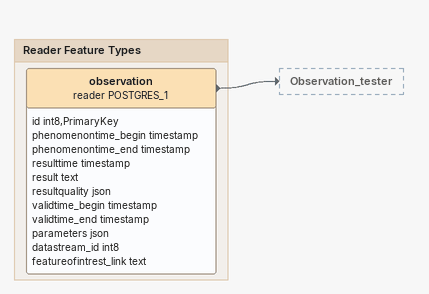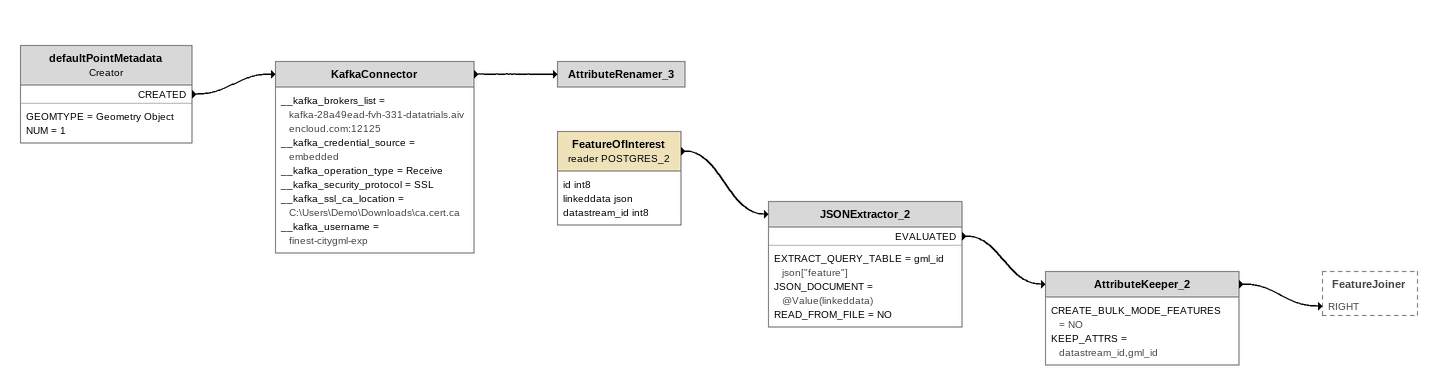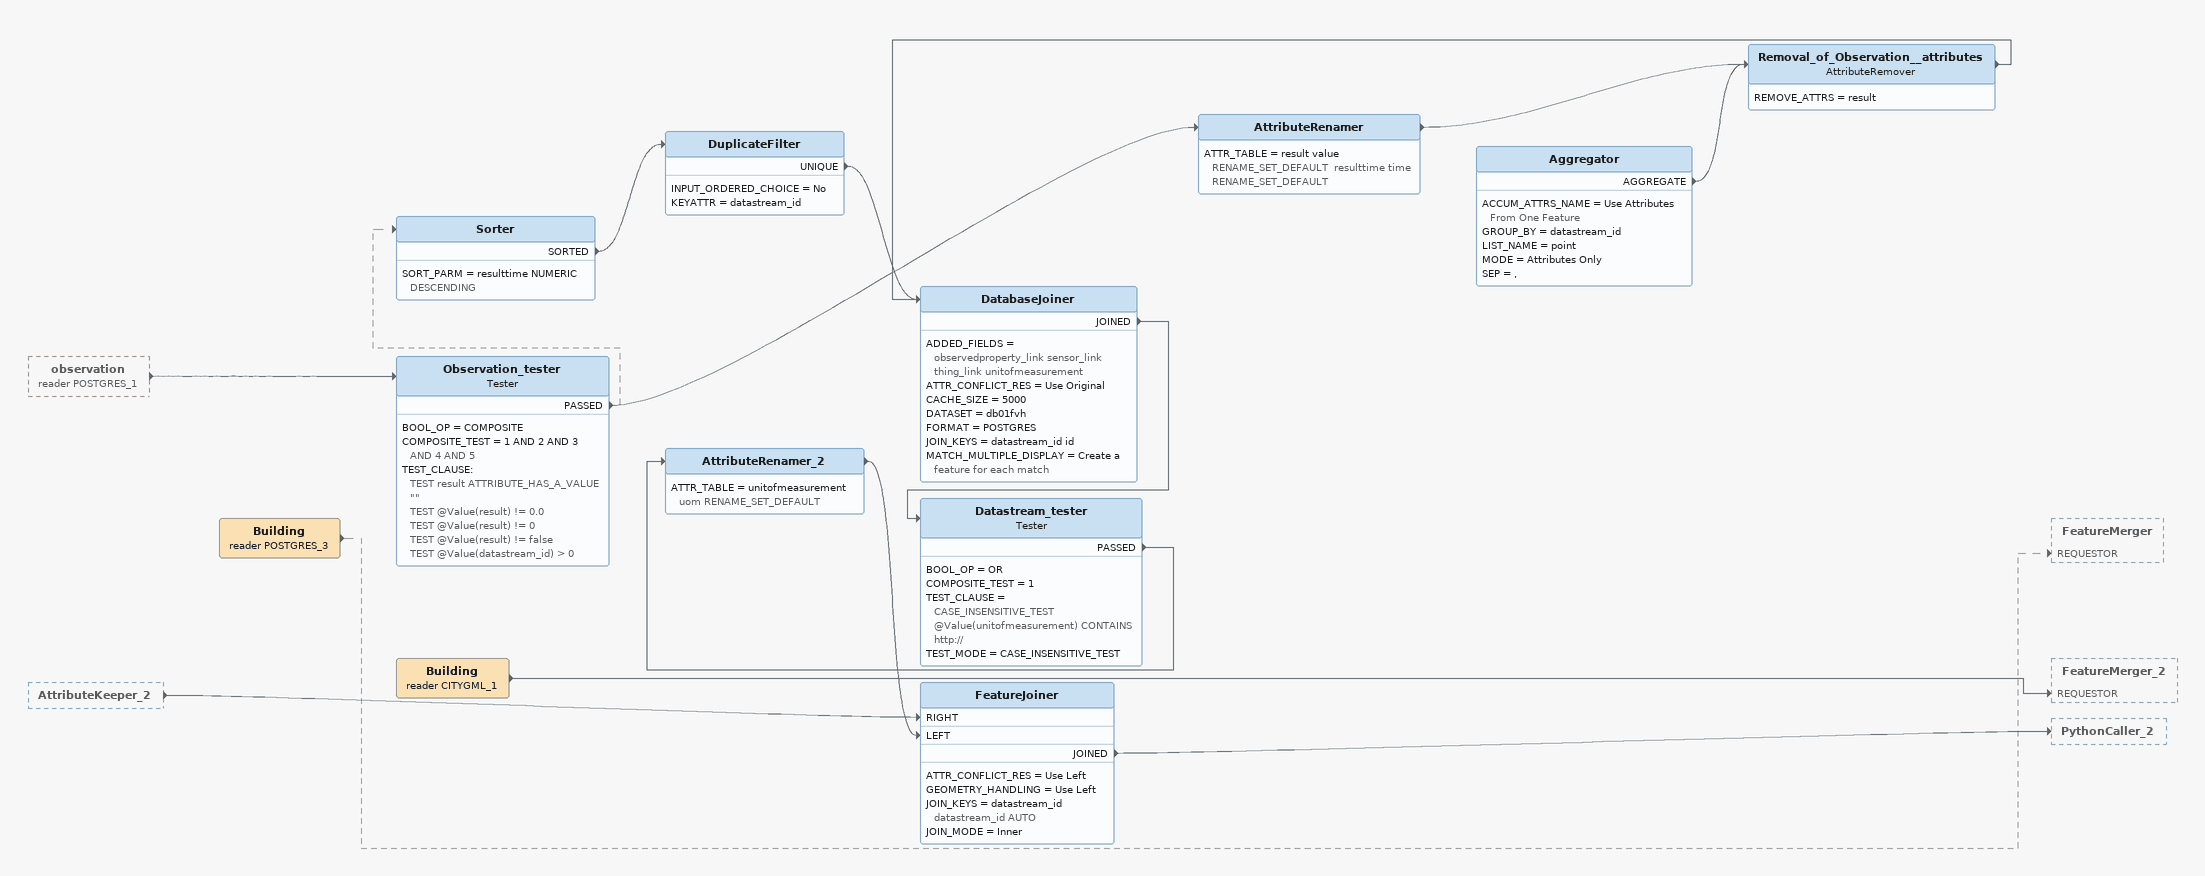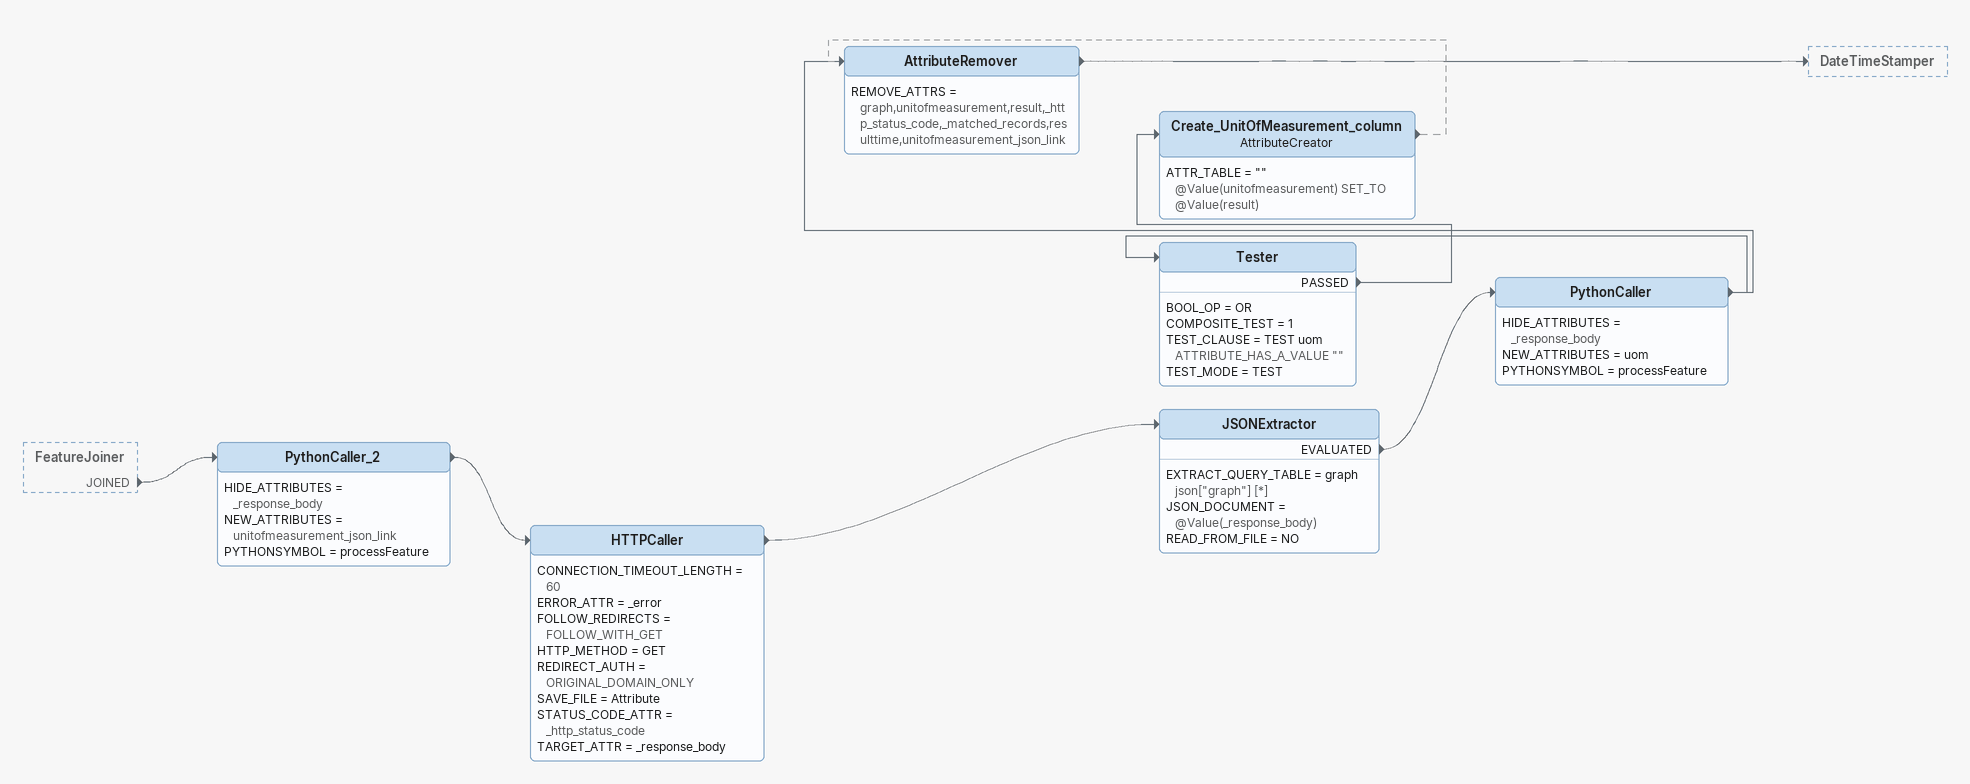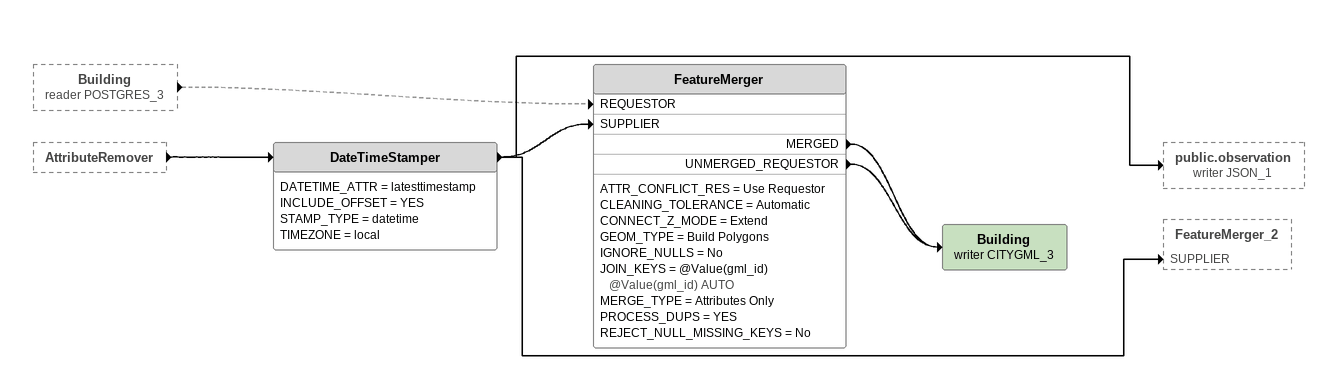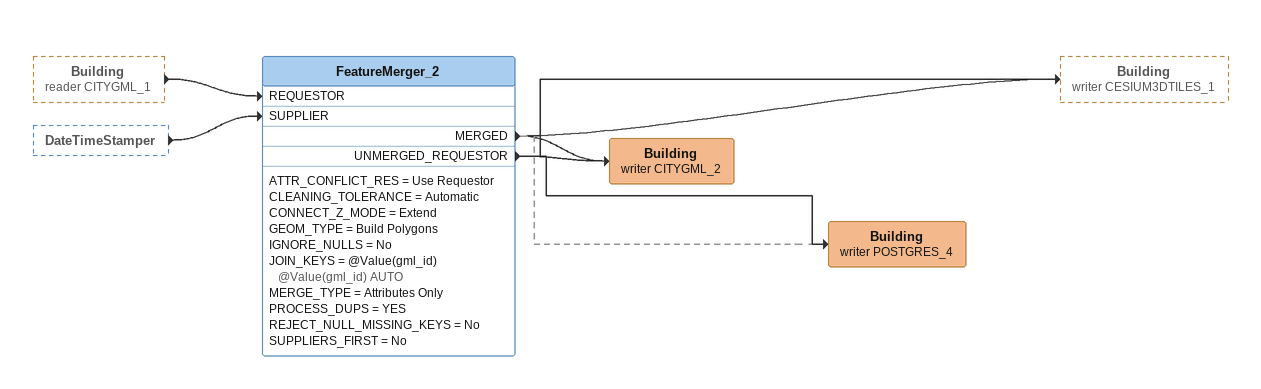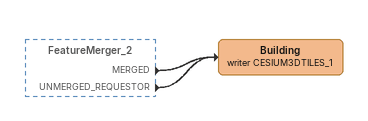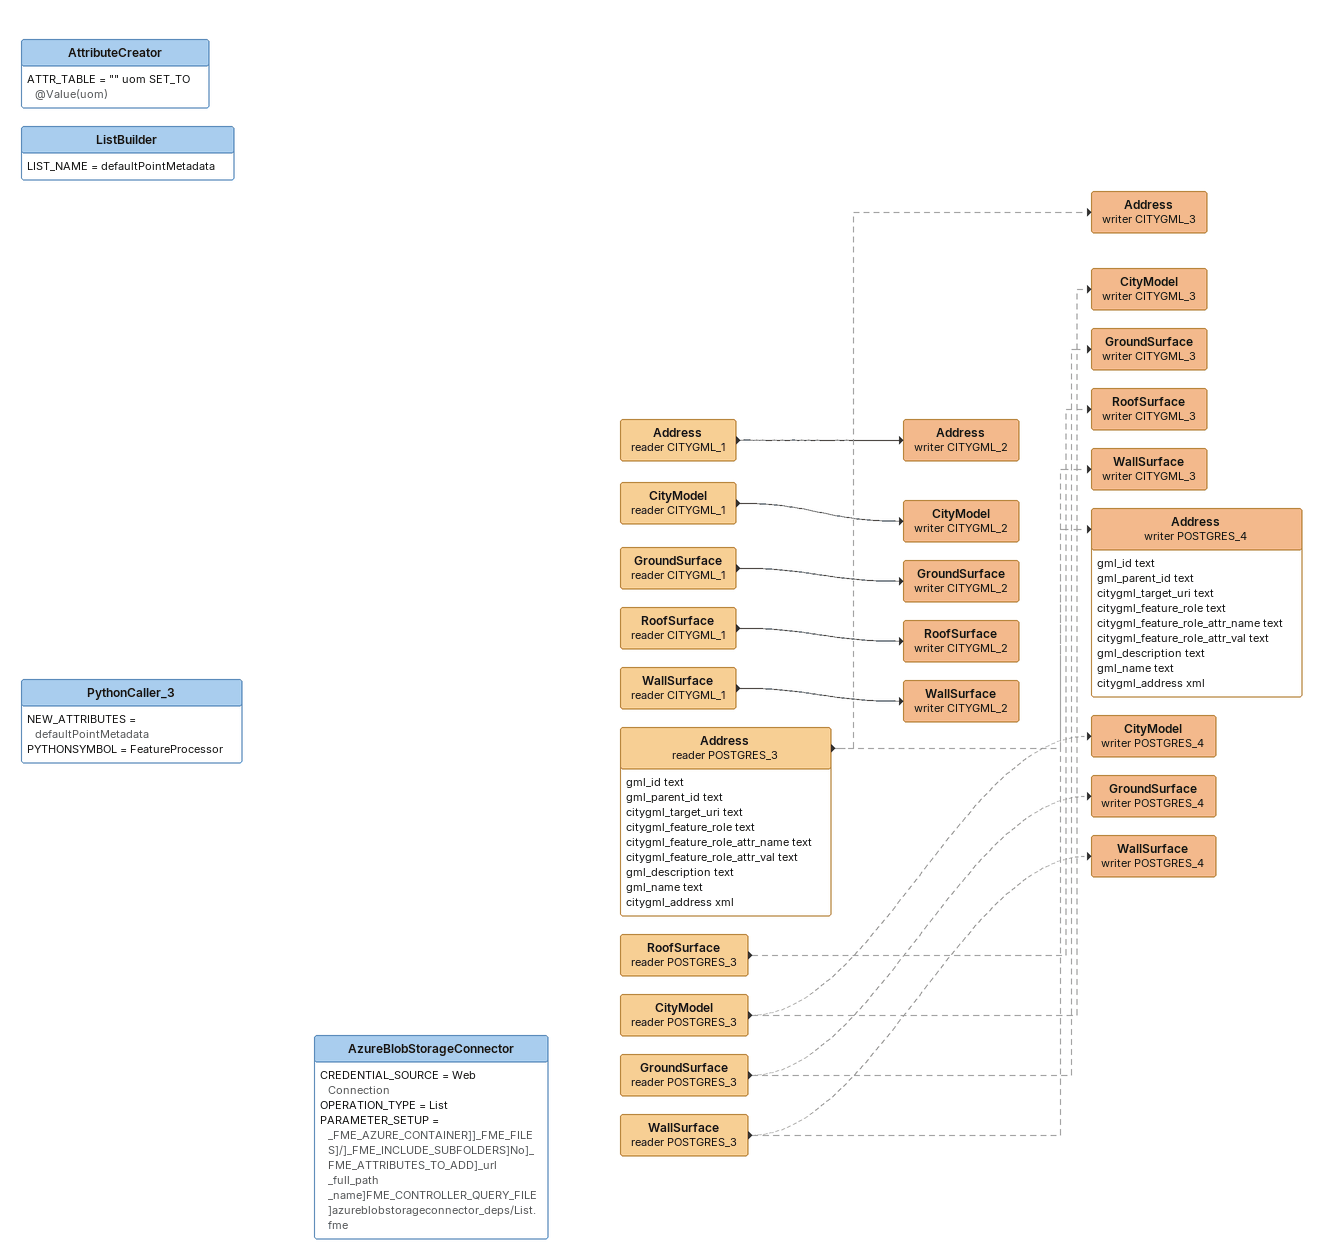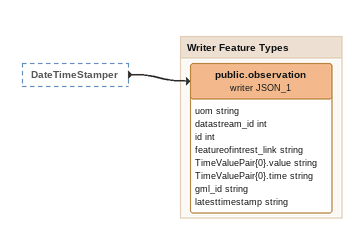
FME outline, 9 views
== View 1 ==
Bookmark: Reader Feature Types
observation (reader POSTGRES_1)
    attributes: id int8,PrimaryKey, phenomenontime_begin timestamp, phenomenontime_end timestamp, resulttime timestamp, result text, resultquality json, validtime_begin timestamp, validtime_end timestamp, parameters json, datastream_id int8, featureofintrest_link text
    -> Observation_tester

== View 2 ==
defaultPointMetadata: Creator
    GEOMTYPE = Geometry Object
    NUM = 1
    CREATED -> KafkaConnector
KafkaConnector
    __kafka_brokers_list = kafka-28a49ead-fvh-331-datatrials.aivencloud.com:12125
    __kafka_credential_source = embedded
    __kafka_operation_type = Receive
    __kafka_security_protocol = SSL
    __kafka_ssl_ca_location = C:\Users\Demo\Downloads\ca.cert.ca
    __kafka_username = finest-citygml-exp
    -> AttributeRenamer_3
AttributeRenamer_3
FeatureOfInterest (reader POSTGRES_2)
    attributes: id int8, linkeddata json, datastream_id int8
    -> JSONExtractor_2
JSONExtractor_2
    EXTRACT_QUERY_TABLE = gml_id json["feature"]
    JSON_DOCUMENT = @Value(linkeddata)
    READ_FROM_FILE = NO
    EVALUATED -> AttributeKeeper_2
AttributeKeeper_2
    CREATE_BULK_MODE_FEATURES = NO
    KEEP_ATTRS = datastream_id,gml_id
    -> FeatureJoiner [RIGHT]

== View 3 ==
observation (reader POSTGRES_1) [outside]
    -> Observation_tester
AttributeKeeper_2 [outside]
    -> FeatureJoiner [RIGHT]
Building (reader POSTGRES_3)
    -> FeatureMerger [REQUESTOR] [off]
Observation_tester: Tester
    BOOL_OP = COMPOSITE
    COMPOSITE_TEST = 1 AND 2 AND 3 AND 4 AND 5
    TEST_CLAUSE:
      TEST result ATTRIBUTE_HAS_A_VALUE ""
      TEST @Value(result) != 0.0
      TEST @Value(result) != 0
      TEST @Value(result) != false
      TEST @Value(datastream_id) > 0
    PASSED -> Sorter [off]
    PASSED -> AttributeRenamer
AttributeRenamer
    ATTR_TABLE = result value RENAME_SET_DEFAULT  resulttime time RENAME_SET_DEFAULT
    -> Removal_of_Observation__attributes
Sorter
    SORT_PARM = resulttime NUMERIC DESCENDING
    SORTED -> DuplicateFilter
DuplicateFilter
    INPUT_ORDERED_CHOICE = No
    KEYATTR = datastream_id
    UNIQUE -> DatabaseJoiner
Building (reader CITYGML_1)
    -> FeatureMerger_2 [REQUESTOR]
Aggregator
    ACCUM_ATTRS_NAME = Use Attributes From One Feature
    GROUP_BY = datastream_id
    LIST_NAME = point
    MODE = Attributes Only
    SEP = ,
    AGGREGATE -> Removal_of_Observation__attributes
Removal_of_Observation__attributes: AttributeRemover
    REMOVE_ATTRS = result
    -> DatabaseJoiner
DatabaseJoiner
    ADDED_FIELDS = observedproperty_link sensor_link thing_link unitofmeasurement
    ATTR_CONFLICT_RES = Use Original
    CACHE_SIZE = 5000
    DATASET = db01fvh
    FORMAT = POSTGRES
    JOIN_KEYS = datastream_id id
    MATCH_MULTIPLE_DISPLAY = Create a feature for each match
    JOINED -> Datastream_tester
Datastream_tester: Tester
    BOOL_OP = OR
    COMPOSITE_TEST = 1
    TEST_CLAUSE = CASE_INSENSITIVE_TEST @Value(unitofmeasurement) CONTAINS http://
    TEST_MODE = CASE_INSENSITIVE_TEST
    PASSED -> AttributeRenamer_2
AttributeRenamer_2
    ATTR_TABLE = unitofmeasurement uom RENAME_SET_DEFAULT
    -> FeatureJoiner [LEFT]
FeatureJoiner
    ATTR_CONFLICT_RES = Use Left
    GEOMETRY_HANDLING = Use Left
    JOIN_KEYS = datastream_id datastream_id AUTO
    JOIN_MODE = Inner
    JOINED -> PythonCaller_2

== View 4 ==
FeatureJoiner [outside]
    JOINED -> PythonCaller_2
PythonCaller_2
    HIDE_ATTRIBUTES = _response_body
    NEW_ATTRIBUTES = unitofmeasurement_json_link
    PYTHONSYMBOL = processFeature
    -> HTTPCaller
HTTPCaller
    CONNECTION_TIMEOUT_LENGTH = 60
    ERROR_ATTR = _error
    FOLLOW_REDIRECTS = FOLLOW_WITH_GET
    HTTP_METHOD = GET
    REDIRECT_AUTH = ORIGINAL_DOMAIN_ONLY
    SAVE_FILE = Attribute
    STATUS_CODE_ATTR = _http_status_code
    TARGET_ATTR = _response_body
    -> JSONExtractor
JSONExtractor
    EXTRACT_QUERY_TABLE = graph json["graph"] [*]
    JSON_DOCUMENT = @Value(_response_body)
    READ_FROM_FILE = NO
    EVALUATED -> PythonCaller
PythonCaller
    HIDE_ATTRIBUTES = _response_body
    NEW_ATTRIBUTES = uom
    PYTHONSYMBOL = processFeature
    -> Tester
    -> AttributeRemover
Tester
    BOOL_OP = OR
    COMPOSITE_TEST = 1
    TEST_CLAUSE = TEST uom ATTRIBUTE_HAS_A_VALUE ""
    TEST_MODE = TEST
    PASSED -> Create_UnitOfMeasurement_column
Create_UnitOfMeasurement_column: AttributeCreator
    ATTR_TABLE = "" @Value(unitofmeasurement) SET_TO @Value(result)
    -> AttributeRemover [off]
AttributeRemover
    REMOVE_ATTRS = graph,unitofmeasurement,result,_http_status_code,_matched_records,resulttime,unitofmeasurement_json_link
    -> DateTimeStamper

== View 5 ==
Building (reader POSTGRES_3) [outside]
    -> FeatureMerger [REQUESTOR] [off]
AttributeRemover [outside]
    -> DateTimeStamper
DateTimeStamper
    DATETIME_ATTR = latesttimestamp
    INCLUDE_OFFSET = YES
    STAMP_TYPE = datetime
    TIMEZONE = local
    -> FeatureMerger [SUPPLIER]
    -> public.observation (writer JSON_1)
    -> FeatureMerger_2 [SUPPLIER]
FeatureMerger
    ATTR_CONFLICT_RES = Use Requestor
    CLEANING_TOLERANCE = Automatic
    CONNECT_Z_MODE = Extend
    GEOM_TYPE = Build Polygons
    IGNORE_NULLS = No
    JOIN_KEYS = @Value(gml_id) @Value(gml_id) AUTO
    MERGE_TYPE = Attributes Only
    PROCESS_DUPS = YES
    REJECT_NULL_MISSING_KEYS = No
    MERGED -> Building (writer CITYGML_3)
    UNMERGED_REQUESTOR -> Building (writer CITYGML_3)
Building (writer CITYGML_3)

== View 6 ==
Building (reader CITYGML_1) [outside]
    -> FeatureMerger_2 [REQUESTOR]
DateTimeStamper [outside]
    -> FeatureMerger_2 [SUPPLIER]
FeatureMerger_2
    ATTR_CONFLICT_RES = Use Requestor
    CLEANING_TOLERANCE = Automatic
    CONNECT_Z_MODE = Extend
    GEOM_TYPE = Build Polygons
    IGNORE_NULLS = No
    JOIN_KEYS = @Value(gml_id) @Value(gml_id) AUTO
    MERGE_TYPE = Attributes Only
    PROCESS_DUPS = YES
    REJECT_NULL_MISSING_KEYS = No
    SUPPLIERS_FIRST = No
    MERGED -> Building (writer CITYGML_2)
    MERGED -> Building (writer CESIUM3DTILES_1)
    MERGED -> Building (writer POSTGRES_4) [off]
    UNMERGED_REQUESTOR -> Building (writer CITYGML_2)
    UNMERGED_REQUESTOR -> Building (writer CESIUM3DTILES_1)
    UNMERGED_REQUESTOR -> Building (writer POSTGRES_4)
Building (writer CITYGML_2)
Building (writer POSTGRES_4)

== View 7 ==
FeatureMerger_2 [outside]
    MERGED -> Building (writer CESIUM3DTILES_1)
    UNMERGED_REQUESTOR -> Building (writer CESIUM3DTILES_1)
Building (writer CESIUM3DTILES_1)

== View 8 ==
PythonCaller_3
    NEW_ATTRIBUTES = defaultPointMetadata
    PYTHONSYMBOL = FeatureProcessor
AttributeCreator
    ATTR_TABLE = "" uom SET_TO @Value(uom)
ListBuilder
    LIST_NAME = defaultPointMetadata
AzureBlobStorageConnector
    CREDENTIAL_SOURCE = Web Connection
    OPERATION_TYPE = List
    PARAMETER_SETUP = _FME_AZURE_CONTAINER]]_FME_FILES]/]_FME_INCLUDE_SUBFOLDERS]No]_FME_ATTRIBUTES_TO_ADD]_url _full_path _name]FME_CONTROLLER_QUERY_FILE]azureblobstorageconnector_deps/List.fme
Address (reader CITYGML_1)
    -> Address (writer CITYGML_2)
Address (writer CITYGML_2)
CityModel (reader CITYGML_1)
    -> CityModel (writer CITYGML_2)
CityModel (writer CITYGML_2)
GroundSurface (reader CITYGML_1)
    -> GroundSurface (writer CITYGML_2)
GroundSurface (writer CITYGML_2)
RoofSurface (reader CITYGML_1)
    -> RoofSurface (writer CITYGML_2)
RoofSurface (writer CITYGML_2)
WallSurface (reader CITYGML_1)
    -> WallSurface (writer CITYGML_2)
WallSurface (writer CITYGML_2)
Address (reader POSTGRES_3)
    attributes: gml_id text, gml_parent_id text, citygml_target_uri text, citygml_feature_role text, citygml_feature_role_attr_name text, citygml_feature_role_attr_val text, gml_description text, gml_name text, citygml_address xml
    -> Address (writer POSTGRES_4) [off]
    -> Address (writer CITYGML_3) [off]
Address (writer CITYGML_3)
Address (writer POSTGRES_4)
    attributes: gml_id text, gml_parent_id text, citygml_target_uri text, citygml_feature_role text, citygml_feature_role_attr_name text, citygml_feature_role_attr_val text, gml_description text, gml_name text, citygml_address xml
RoofSurface (reader POSTGRES_3)
    -> RoofSurface (writer CITYGML_3) [off]
RoofSurface (writer CITYGML_3)
CityModel (reader POSTGRES_3)
    -> CityModel (writer POSTGRES_4) [off]
    -> CityModel (writer CITYGML_3) [off]
CityModel (writer CITYGML_3)
CityModel (writer POSTGRES_4)
GroundSurface (reader POSTGRES_3)
    -> GroundSurface (writer POSTGRES_4) [off]
    -> GroundSurface (writer CITYGML_3) [off]
GroundSurface (writer CITYGML_3)
GroundSurface (writer POSTGRES_4)
WallSurface (reader POSTGRES_3)
    -> WallSurface (writer POSTGRES_4) [off]
    -> WallSurface (writer CITYGML_3) [off]
WallSurface (writer CITYGML_3)
WallSurface (writer POSTGRES_4)

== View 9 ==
DateTimeStamper [outside]
    -> public.observation (writer JSON_1)

Bookmark: Writer Feature Types
public.observation (writer JSON_1)
    attributes: uom string, datastream_id int, id int, featureofintrest_link string, TimeValuePair{0}.value string, TimeValuePair{0}.time string, gml_id string, latesttimestamp string
